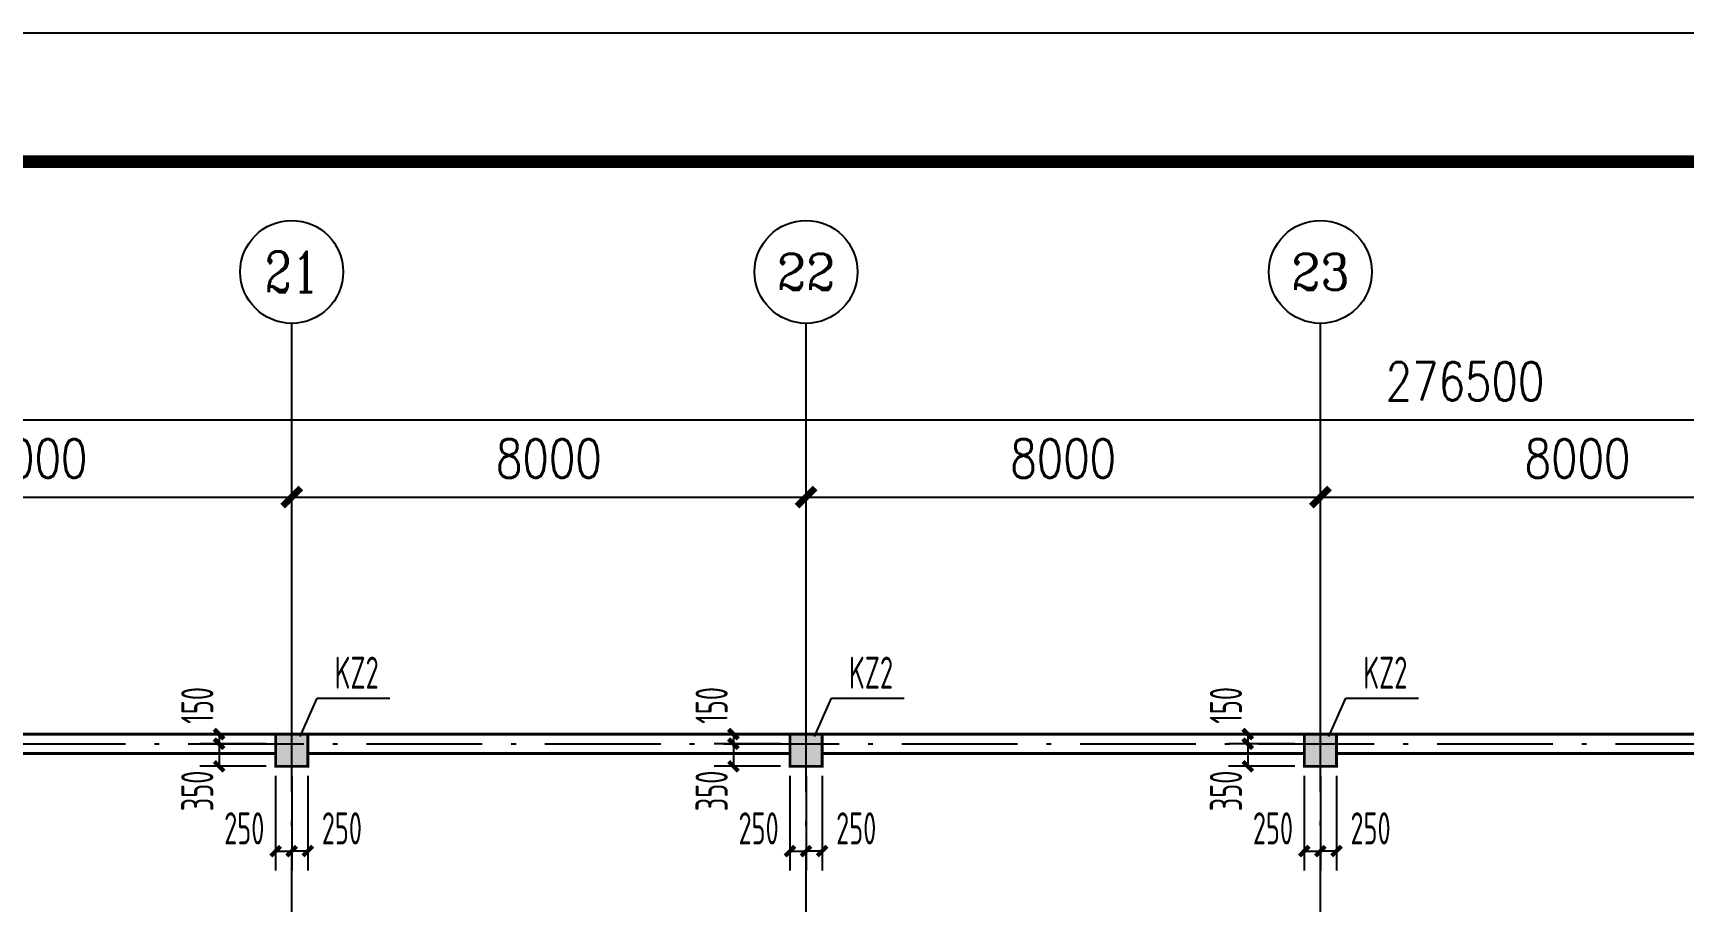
# Model space of a CAD drawing. Extents: x 2468086 to 6957054, y -3413633 to -667223.
# Drawn here: x 5045747 to 5071426, y -1105227 to -1091717 of the extents above; entities that cross this region are included whole.
import ezdxf
from ezdxf.enums import TextEntityAlignment as Align

# ---------------------------------------------------------------- set-up
doc = ezdxf.new("R2010")
doc.units = 0
doc.header["$LTSCALE"] = 100
doc.header["$MEASUREMENT"] = 0
doc.linetypes.add('2', pattern=[18.5, 12, -3, 0.5, -3])
doc.layers.get('0').update_dxf_attribs({"linetype": 'CONTINUOUS'})
doc.layers.get('DEFPOINTS').update_dxf_attribs({"linetype": 'CONTINUOUS'})
for name, color, linetype in [('AXIS', 3, 'CONTINUOUS'), ('AXIS_TEXT', 7, 'CONTINUOUS'), ('PUB_TITLE', 4, 'CONTINUOUS'), ('墙__实线', 3, 'CONTINUOUS'), ('柱', 2, 'CONTINUOUS'), ('柱填充', 43, 'CONTINUOUS'), ('柱编号', 211, 'CONTINUOUS'), ('轴线__尺寸数字', 7, 'CONTINUOUS'), ('轴线__点划线', 252, '2'), ('通风井定位', 145, 'CONTINUOUS')]:
    doc.layers.add(name, color=color, linetype=linetype)
doc.styles.add('_TCH_AXIS', font='COMPLEX', dxfattribs={"bigfont": 'GBCBIG'})
doc.styles.add('COMPLEX', font='COMPLEX')
doc.styles.add('DIM_FONT', font='SIMPLEX.shx', dxfattribs={"width": 0.8})
doc.styles.add('GB', font='gbxwxt.shx', dxfattribs={"width": 0.7, "height": 500, "bigfont": 'gbhzfs.shx'})
doc.dimstyles.new('DIMN200', dxfattribs={"dimscale": 2, "dimtxt": 300, "dimasz": 100, "dimexe": 250, "dimexo": 300, "dimgap": 150, "dimtad": 1, "dimdec": 0, "dimzin": 0, "dimdsep": 46, "dimtxsty": 'DIM_FONT', "dimblk": 'ARCHTICK', "dimcen": 0.09, "dimclrt": 7, "dimazin": 2, "dimtfac": 1, "dimtdec": 0, "dimtix": 1, "dimtmove": 2, "dimatfit": 3, "dimldrblk": 'ARCHTICK', "dimfxl": 1, "dimtolj": 1, "dimtzin": 0, "dimarcsym": 0})
doc.dimstyles.new('LYSDIM1', dxfattribs={"dimtxt": 375, "dimasz": 1.5, "dimexe": 300, "dimexo": 150, "dimgap": 90, "dimtad": 1, "dimdec": 0, "dimzin": 0, "dimdsep": 46, "dimtxsty": 'GB', "dimblk1": 'JT', "dimblk2": 'JT', "dimsah": 1, "dimcen": 0, "dimclrt": 7, "dimadec": 0, "dimazin": 0, "dimtfac": 1, "dimtdec": 0, "dimtix": 1, "dimtmove": 2, "dimatfit": 3, "dimldrblk": 'JT', "dimfxl": 1, "dimtolj": 1, "dimtzin": 0, "dimarcsym": 0})

# ---------------------------------------------------------------- blocks, each defined once
blk = doc.blocks.new('_ARCHTICK')
at = {"color": 0, "const_width": 0.5}
blk.add_lwpolyline([(-0.71, -0.71), (0.71, 0.71)], dxfattribs=at)
blk = doc.blocks.new('*D2874')
at = {"layer": 'AXIS', "color": 0, "lineweight": -2, "transparency": 16777216}
for p, q in [((5041771, -1102082), (5041771, -1098432)), ((5049771, -1102082), (5049771, -1098432)), ((5041771, -1098932), (5049771, -1098932))]:
    blk.add_line(p, q, dxfattribs=at)
at = {"layer": 'DEFPOINTS', "color": 0, "transparency": 16777216}
for p in [(5049771, -1098932), (5041771, -1102682), (5049771, -1102682)]:
    blk.add_point(p, dxfattribs=at)
at = {"layer": 'AXIS', "color": 0, "lineweight": -2, "transparency": 16777216, "xscale": 200, "yscale": 200, "zscale": 200, "rotation": 180}
blk.add_blockref('_ARCHTICK', (5041771, -1098932), dxfattribs=at)
at = {"layer": 'AXIS', "color": 0, "lineweight": -2, "transparency": 16777216, "xscale": 200, "yscale": 200, "zscale": 200}
blk.add_blockref('_ARCHTICK', (5049771, -1098932), dxfattribs=at)
at = {"layer": 'AXIS', "color": 7, "transparency": 16777216, "insert": (5045771, -1098332), "char_height": 600, "attachment_point": 5, "style": 'DIM_FONT'}
blk.add_mtext('\\A1;8000', dxfattribs=at)
blk = doc.blocks.new('*D2875')
at = {"layer": 'AXIS', "color": 0, "lineweight": -2, "transparency": 16777216}
for p, q in [((5049771, -1102082), (5049771, -1098432)), ((5057771, -1102082), (5057771, -1098432)), ((5049771, -1098932), (5057771, -1098932))]:
    blk.add_line(p, q, dxfattribs=at)
at = {"layer": 'DEFPOINTS', "color": 0, "transparency": 16777216}
for p in [(5057771, -1098932), (5049771, -1102682), (5057771, -1102682)]:
    blk.add_point(p, dxfattribs=at)
at = {"layer": 'AXIS', "color": 0, "lineweight": -2, "transparency": 16777216, "xscale": 200, "yscale": 200, "zscale": 200, "rotation": 180}
blk.add_blockref('_ARCHTICK', (5049771, -1098932), dxfattribs=at)
at = {"layer": 'AXIS', "color": 0, "lineweight": -2, "transparency": 16777216, "xscale": 200, "yscale": 200, "zscale": 200}
blk.add_blockref('_ARCHTICK', (5057771, -1098932), dxfattribs=at)
at = {"layer": 'AXIS', "color": 7, "transparency": 16777216, "insert": (5053771, -1098332), "char_height": 600, "attachment_point": 5, "style": 'DIM_FONT'}
blk.add_mtext('\\A1;8000', dxfattribs=at)
blk = doc.blocks.new('*D2876')
at = {"layer": 'AXIS', "color": 0, "lineweight": -2, "transparency": 16777216}
for p, q in [((5057771, -1102082), (5057771, -1098432)), ((5065771, -1102082), (5065771, -1098432)), ((5057771, -1098932), (5065771, -1098932))]:
    blk.add_line(p, q, dxfattribs=at)
at = {"layer": 'DEFPOINTS', "color": 0, "transparency": 16777216}
for p in [(5065771, -1098932), (5057771, -1102682), (5065771, -1102682)]:
    blk.add_point(p, dxfattribs=at)
at = {"layer": 'AXIS', "color": 0, "lineweight": -2, "transparency": 16777216, "xscale": 200, "yscale": 200, "zscale": 200, "rotation": 180}
blk.add_blockref('_ARCHTICK', (5057771, -1098932), dxfattribs=at)
at = {"layer": 'AXIS', "color": 0, "lineweight": -2, "transparency": 16777216, "xscale": 200, "yscale": 200, "zscale": 200}
blk.add_blockref('_ARCHTICK', (5065771, -1098932), dxfattribs=at)
at = {"layer": 'AXIS', "color": 7, "transparency": 16777216, "insert": (5061771, -1098332), "char_height": 600, "attachment_point": 5, "style": 'DIM_FONT'}
blk.add_mtext('\\A1;8000', dxfattribs=at)
blk = doc.blocks.new('*D2877')
at = {"layer": 'AXIS', "color": 0, "lineweight": -2, "transparency": 16777216}
for p, q in [((5065771, -1102082), (5065771, -1098432)), ((5073771, -1102082), (5073771, -1098432)), ((5065771, -1098932), (5073771, -1098932))]:
    blk.add_line(p, q, dxfattribs=at)
at = {"layer": 'DEFPOINTS', "color": 0, "transparency": 16777216}
for p in [(5073771, -1098932), (5065771, -1102682), (5073771, -1102682)]:
    blk.add_point(p, dxfattribs=at)
at = {"layer": 'AXIS', "color": 0, "lineweight": -2, "transparency": 16777216, "xscale": 200, "yscale": 200, "zscale": 200, "rotation": 180}
blk.add_blockref('_ARCHTICK', (5065771, -1098932), dxfattribs=at)
at = {"layer": 'AXIS', "color": 0, "lineweight": -2, "transparency": 16777216, "xscale": 200, "yscale": 200, "zscale": 200}
blk.add_blockref('_ARCHTICK', (5073771, -1098932), dxfattribs=at)
at = {"layer": 'AXIS', "color": 7, "transparency": 16777216, "insert": (5069771, -1098332), "char_height": 600, "attachment_point": 5, "style": 'DIM_FONT'}
blk.add_mtext('\\A1;8000', dxfattribs=at)
blk = doc.blocks.new('*D2896')
at = {"layer": 'AXIS', "color": 0, "lineweight": -2, "transparency": 16777216}
for p, q in [((4929771, -1102082), (4929771, -1097232)), ((5206271, -1102082), (5206271, -1097232)), ((4929771, -1097732), (5206271, -1097732))]:
    blk.add_line(p, q, dxfattribs=at)
at = {"layer": 'DEFPOINTS', "color": 0, "transparency": 16777216}
for p in [(5206271, -1097732), (4929771, -1102682), (5206271, -1102682)]:
    blk.add_point(p, dxfattribs=at)
at = {"layer": 'AXIS', "color": 0, "lineweight": -2, "transparency": 16777216, "xscale": 200, "yscale": 200, "zscale": 200, "rotation": 180}
blk.add_blockref('_ARCHTICK', (4929771, -1097732), dxfattribs=at)
at = {"layer": 'AXIS', "color": 0, "lineweight": -2, "transparency": 16777216, "xscale": 200, "yscale": 200, "zscale": 200}
blk.add_blockref('_ARCHTICK', (5206271, -1097732), dxfattribs=at)
at = {"layer": 'AXIS', "color": 7, "transparency": 16777216, "insert": (5068021, -1097132), "char_height": 600, "attachment_point": 5, "style": 'DIM_FONT'}
blk.add_mtext('\\A1;276500', dxfattribs=at)
blk = doc.blocks.new('_AXISO')
blk.add_circle((0, 0), 0.5)
at = {"layer": 'AXIS_TEXT', "style": 'COMPLEX', "width": 1.041667}
blk.add_attdef('A', text='', height=0.56, dxfattribs=at).set_placement((-0.25, -0.28), (0.25, -0.28), align=Align.FIT)
blk = doc.blocks.new('JT')
at = {"layer": '轴线__尺寸数字', "const_width": 45}
blk.add_lwpolyline([(-50, -50), (50, 50)], dxfattribs=at)
blk.add_lwpolyline([(-50, -50), (50, 50)], dxfattribs=at)
blk = doc.blocks.new('*D2960')
at = {"layer": 'DEFPOINTS', "color": 0, "transparency": 16777216}
for p in [(5049521, -1102618), (5048642, -1102768), (5049521, -1102768)]:
    blk.add_point(p, dxfattribs=at)
at = {"layer": '通风井定位', "color": 0, "lineweight": -2, "transparency": 16777216}
for p, q in [((5049371, -1102618), (5048342, -1102618)), ((5048642, -1102616), (5048642, -1102615)), ((5048642, -1102618), (5048642, -1102768)), ((5049371, -1102768), (5048342, -1102768)), ((5048642, -1102769), (5048642, -1102771))]:
    blk.add_line(p, q, dxfattribs=at)
at = {"layer": '通风井定位', "color": 0, "lineweight": -2, "transparency": 16777216, "xscale": 1.5, "yscale": 1.5, "zscale": 1.5}
for p, rotation in [((5048642, -1102618), 270), ((5048642, -1102768), 90)]:
    blk.add_blockref('JT', p, dxfattribs=dict(at, rotation=rotation))
at = {"layer": '通风井定位', "color": 7, "transparency": 16777216, "insert": (5048302, -1102171), "char_height": 500, "attachment_point": 5, "rotation": 90, "style": 'GB'}
blk.add_mtext('\\A1;150', dxfattribs=at)
blk = doc.blocks.new('*D2961')
at = {"layer": 'DEFPOINTS', "color": 0, "transparency": 16777216}
for p in [(5049521, -1102768), (5048642, -1103118), (5049521, -1103118)]:
    blk.add_point(p, dxfattribs=at)
at = {"layer": '通风井定位', "color": 0, "lineweight": -2, "transparency": 16777216}
for p, q in [((5049371, -1102768), (5048342, -1102768)), ((5048642, -1102769), (5048642, -1103116)), ((5049371, -1103118), (5048342, -1103118))]:
    blk.add_line(p, q, dxfattribs=at)
at = {"layer": '通风井定位', "color": 0, "lineweight": -2, "transparency": 16777216, "xscale": 1.5, "yscale": 1.5, "zscale": 1.5}
for p, rotation in [((5048642, -1102768), 90), ((5048642, -1103118), 270)]:
    blk.add_blockref('JT', p, dxfattribs=dict(at, rotation=rotation))
at = {"layer": '通风井定位', "color": 7, "transparency": 16777216, "insert": (5048302, -1103501), "char_height": 500, "attachment_point": 5, "rotation": 90, "style": 'GB'}
blk.add_mtext('\\A1;350', dxfattribs=at)
blk = doc.blocks.new('*D2962')
at = {"layer": 'DEFPOINTS', "color": 0, "transparency": 16777216}
for p in [(5049521, -1103118), (5049771, -1103118), (5049771, -1104436)]:
    blk.add_point(p, dxfattribs=at)
at = {"layer": '通风井定位', "color": 0, "lineweight": -2, "transparency": 16777216}
for p, q in [((5049521, -1103268), (5049521, -1104736)), ((5049771, -1103268), (5049771, -1104736)), ((5049522, -1104436), (5049769, -1104436))]:
    blk.add_line(p, q, dxfattribs=at)
at = {"layer": '通风井定位', "color": 0, "lineweight": -2, "transparency": 16777216, "xscale": 1.5, "yscale": 1.5, "zscale": 1.5, "rotation": 180}
blk.add_blockref('JT', (5049521, -1104436), dxfattribs=at)
at = {"layer": '通风井定位', "color": 0, "lineweight": -2, "transparency": 16777216, "xscale": 1.5, "yscale": 1.5, "zscale": 1.5}
blk.add_blockref('JT', (5049771, -1104436), dxfattribs=at)
at = {"layer": '通风井定位', "color": 7, "transparency": 16777216, "insert": (5049033, -1104083), "char_height": 500, "attachment_point": 5, "style": 'GB'}
blk.add_mtext('\\A1;250', dxfattribs=at)
blk = doc.blocks.new('*D2963')
at = {"layer": 'DEFPOINTS', "color": 0, "transparency": 16777216}
for p in [(5049771, -1103118), (5050021, -1103118), (5049771, -1104436)]:
    blk.add_point(p, dxfattribs=at)
at = {"layer": '通风井定位', "color": 0, "lineweight": -2, "transparency": 16777216}
for p, q in [((5049771, -1103268), (5049771, -1104736)), ((5050021, -1103268), (5050021, -1104736)), ((5050019, -1104436), (5049772, -1104436))]:
    blk.add_line(p, q, dxfattribs=at)
at = {"layer": '通风井定位', "color": 0, "lineweight": -2, "transparency": 16777216, "xscale": 1.5, "yscale": 1.5, "zscale": 1.5, "rotation": 180}
blk.add_blockref('JT', (5049771, -1104436), dxfattribs=at)
at = {"layer": '通风井定位', "color": 0, "lineweight": -2, "transparency": 16777216, "xscale": 1.5, "yscale": 1.5, "zscale": 1.5}
blk.add_blockref('JT', (5050021, -1104436), dxfattribs=at)
at = {"layer": '通风井定位', "color": 7, "transparency": 16777216, "insert": (5050551, -1104083), "char_height": 500, "attachment_point": 5, "style": 'GB'}
blk.add_mtext('\\A1;250', dxfattribs=at)
blk = doc.blocks.new('*D2964')
at = {"layer": 'DEFPOINTS', "color": 0, "transparency": 16777216}
for p in [(5057521, -1102618), (5056642, -1102768), (5057521, -1102768)]:
    blk.add_point(p, dxfattribs=at)
at = {"layer": '通风井定位', "color": 0, "lineweight": -2, "transparency": 16777216}
for p, q in [((5057371, -1102618), (5056342, -1102618)), ((5056642, -1102616), (5056642, -1102615)), ((5056642, -1102618), (5056642, -1102768)), ((5057371, -1102768), (5056342, -1102768)), ((5056642, -1102769), (5056642, -1102771))]:
    blk.add_line(p, q, dxfattribs=at)
at = {"layer": '通风井定位', "color": 0, "lineweight": -2, "transparency": 16777216, "xscale": 1.5, "yscale": 1.5, "zscale": 1.5}
for p, rotation in [((5056642, -1102618), 270), ((5056642, -1102768), 90)]:
    blk.add_blockref('JT', p, dxfattribs=dict(at, rotation=rotation))
at = {"layer": '通风井定位', "color": 7, "transparency": 16777216, "insert": (5056302, -1102171), "char_height": 500, "attachment_point": 5, "rotation": 90, "style": 'GB'}
blk.add_mtext('\\A1;150', dxfattribs=at)
blk = doc.blocks.new('*D2965')
at = {"layer": 'DEFPOINTS', "color": 0, "transparency": 16777216}
for p in [(5057521, -1102768), (5056642, -1103118), (5057521, -1103118)]:
    blk.add_point(p, dxfattribs=at)
at = {"layer": '通风井定位', "color": 0, "lineweight": -2, "transparency": 16777216}
for p, q in [((5057371, -1102768), (5056342, -1102768)), ((5056642, -1102769), (5056642, -1103116)), ((5057371, -1103118), (5056342, -1103118))]:
    blk.add_line(p, q, dxfattribs=at)
at = {"layer": '通风井定位', "color": 0, "lineweight": -2, "transparency": 16777216, "xscale": 1.5, "yscale": 1.5, "zscale": 1.5}
for p, rotation in [((5056642, -1102768), 90), ((5056642, -1103118), 270)]:
    blk.add_blockref('JT', p, dxfattribs=dict(at, rotation=rotation))
at = {"layer": '通风井定位', "color": 7, "transparency": 16777216, "insert": (5056302, -1103501), "char_height": 500, "attachment_point": 5, "rotation": 90, "style": 'GB'}
blk.add_mtext('\\A1;350', dxfattribs=at)
blk = doc.blocks.new('*D2966')
at = {"layer": 'DEFPOINTS', "color": 0, "transparency": 16777216}
for p in [(5057521, -1103118), (5057771, -1103118), (5057771, -1104436)]:
    blk.add_point(p, dxfattribs=at)
at = {"layer": '通风井定位', "color": 0, "lineweight": -2, "transparency": 16777216}
for p, q in [((5057521, -1103268), (5057521, -1104736)), ((5057771, -1103268), (5057771, -1104736)), ((5057522, -1104436), (5057769, -1104436))]:
    blk.add_line(p, q, dxfattribs=at)
at = {"layer": '通风井定位', "color": 0, "lineweight": -2, "transparency": 16777216, "xscale": 1.5, "yscale": 1.5, "zscale": 1.5, "rotation": 180}
blk.add_blockref('JT', (5057521, -1104436), dxfattribs=at)
at = {"layer": '通风井定位', "color": 0, "lineweight": -2, "transparency": 16777216, "xscale": 1.5, "yscale": 1.5, "zscale": 1.5}
blk.add_blockref('JT', (5057771, -1104436), dxfattribs=at)
at = {"layer": '通风井定位', "color": 7, "transparency": 16777216, "insert": (5057033, -1104083), "char_height": 500, "attachment_point": 5, "style": 'GB'}
blk.add_mtext('\\A1;250', dxfattribs=at)
blk = doc.blocks.new('*D2967')
at = {"layer": 'DEFPOINTS', "color": 0, "transparency": 16777216}
for p in [(5057771, -1103118), (5058021, -1103118), (5057771, -1104436)]:
    blk.add_point(p, dxfattribs=at)
at = {"layer": '通风井定位', "color": 0, "lineweight": -2, "transparency": 16777216}
for p, q in [((5057771, -1103268), (5057771, -1104736)), ((5058021, -1103268), (5058021, -1104736)), ((5058019, -1104436), (5057772, -1104436))]:
    blk.add_line(p, q, dxfattribs=at)
at = {"layer": '通风井定位', "color": 0, "lineweight": -2, "transparency": 16777216, "xscale": 1.5, "yscale": 1.5, "zscale": 1.5, "rotation": 180}
blk.add_blockref('JT', (5057771, -1104436), dxfattribs=at)
at = {"layer": '通风井定位', "color": 0, "lineweight": -2, "transparency": 16777216, "xscale": 1.5, "yscale": 1.5, "zscale": 1.5}
blk.add_blockref('JT', (5058021, -1104436), dxfattribs=at)
at = {"layer": '通风井定位', "color": 7, "transparency": 16777216, "insert": (5058551, -1104083), "char_height": 500, "attachment_point": 5, "style": 'GB'}
blk.add_mtext('\\A1;250', dxfattribs=at)
blk = doc.blocks.new('*D2968')
at = {"layer": 'DEFPOINTS', "color": 0, "transparency": 16777216}
for p in [(5065521, -1102618), (5064642, -1102768), (5065521, -1102768)]:
    blk.add_point(p, dxfattribs=at)
at = {"layer": '通风井定位', "color": 0, "lineweight": -2, "transparency": 16777216}
for p, q in [((5065371, -1102618), (5064342, -1102618)), ((5064642, -1102616), (5064642, -1102615)), ((5064642, -1102618), (5064642, -1102768)), ((5065371, -1102768), (5064342, -1102768)), ((5064642, -1102769), (5064642, -1102771))]:
    blk.add_line(p, q, dxfattribs=at)
at = {"layer": '通风井定位', "color": 0, "lineweight": -2, "transparency": 16777216, "xscale": 1.5, "yscale": 1.5, "zscale": 1.5}
for p, rotation in [((5064642, -1102618), 270), ((5064642, -1102768), 90)]:
    blk.add_blockref('JT', p, dxfattribs=dict(at, rotation=rotation))
at = {"layer": '通风井定位', "color": 7, "transparency": 16777216, "insert": (5064302, -1102171), "char_height": 500, "attachment_point": 5, "rotation": 90, "style": 'GB'}
blk.add_mtext('\\A1;150', dxfattribs=at)
blk = doc.blocks.new('*D2969')
at = {"layer": 'DEFPOINTS', "color": 0, "transparency": 16777216}
for p in [(5065521, -1102768), (5064642, -1103118), (5065521, -1103118)]:
    blk.add_point(p, dxfattribs=at)
at = {"layer": '通风井定位', "color": 0, "lineweight": -2, "transparency": 16777216}
for p, q in [((5065371, -1102768), (5064342, -1102768)), ((5064642, -1102769), (5064642, -1103116)), ((5065371, -1103118), (5064342, -1103118))]:
    blk.add_line(p, q, dxfattribs=at)
at = {"layer": '通风井定位', "color": 0, "lineweight": -2, "transparency": 16777216, "xscale": 1.5, "yscale": 1.5, "zscale": 1.5}
for p, rotation in [((5064642, -1102768), 90), ((5064642, -1103118), 270)]:
    blk.add_blockref('JT', p, dxfattribs=dict(at, rotation=rotation))
at = {"layer": '通风井定位', "color": 7, "transparency": 16777216, "insert": (5064302, -1103501), "char_height": 500, "attachment_point": 5, "rotation": 90, "style": 'GB'}
blk.add_mtext('\\A1;350', dxfattribs=at)
blk = doc.blocks.new('*D2970')
at = {"layer": 'DEFPOINTS', "color": 0, "transparency": 16777216}
for p in [(5065521, -1103118), (5065771, -1103118), (5065771, -1104436)]:
    blk.add_point(p, dxfattribs=at)
at = {"layer": '通风井定位', "color": 0, "lineweight": -2, "transparency": 16777216}
for p, q in [((5065521, -1103268), (5065521, -1104736)), ((5065771, -1103268), (5065771, -1104736)), ((5065522, -1104436), (5065769, -1104436))]:
    blk.add_line(p, q, dxfattribs=at)
at = {"layer": '通风井定位', "color": 0, "lineweight": -2, "transparency": 16777216, "xscale": 1.5, "yscale": 1.5, "zscale": 1.5, "rotation": 180}
blk.add_blockref('JT', (5065521, -1104436), dxfattribs=at)
at = {"layer": '通风井定位', "color": 0, "lineweight": -2, "transparency": 16777216, "xscale": 1.5, "yscale": 1.5, "zscale": 1.5}
blk.add_blockref('JT', (5065771, -1104436), dxfattribs=at)
at = {"layer": '通风井定位', "color": 7, "transparency": 16777216, "insert": (5065033, -1104083), "char_height": 500, "attachment_point": 5, "style": 'GB'}
blk.add_mtext('\\A1;250', dxfattribs=at)
blk = doc.blocks.new('*D2971')
at = {"layer": 'DEFPOINTS', "color": 0, "transparency": 16777216}
for p in [(5065771, -1103118), (5066021, -1103118), (5065771, -1104436)]:
    blk.add_point(p, dxfattribs=at)
at = {"layer": '通风井定位', "color": 0, "lineweight": -2, "transparency": 16777216}
for p, q in [((5065771, -1103268), (5065771, -1104736)), ((5066021, -1103268), (5066021, -1104736)), ((5066019, -1104436), (5065772, -1104436))]:
    blk.add_line(p, q, dxfattribs=at)
at = {"layer": '通风井定位', "color": 0, "lineweight": -2, "transparency": 16777216, "xscale": 1.5, "yscale": 1.5, "zscale": 1.5, "rotation": 180}
blk.add_blockref('JT', (5065771, -1104436), dxfattribs=at)
at = {"layer": '通风井定位', "color": 0, "lineweight": -2, "transparency": 16777216, "xscale": 1.5, "yscale": 1.5, "zscale": 1.5}
blk.add_blockref('JT', (5066021, -1104436), dxfattribs=at)
at = {"layer": '通风井定位', "color": 7, "transparency": 16777216, "insert": (5066551, -1104083), "char_height": 500, "attachment_point": 5, "style": 'GB'}
blk.add_mtext('\\A1;250', dxfattribs=at)
blk = doc.blocks.new('a00')
at = {"layer": 'PUB_TITLE'}
blk.add_lwpolyline([(2049330, 4204231), (2376330, 4204231), (2376330, 4372431), (2049330, 4372431)], close=True, dxfattribs=at)
at = {"layer": 'PUB_TITLE', "const_width": 200}
blk.add_lwpolyline([(2054330, 4206231), (2374330, 4206231), (2374330, 4370431), (2054330, 4370431)], close=True, dxfattribs=at)

msp = doc.modelspace()

# ---------------------------------------------------------------- hatches: boundary and pattern name
at = {"layer": '柱填充'}
for points in [[(5049520.8, -1102617.8), (5049520.8, -1103117.8), (5050020.8, -1103117.8), (5050020.8, -1102617.8)], [(5057520.8, -1102617.8), (5057520.8, -1103117.8), (5058020.8, -1103117.8), (5058020.8, -1102617.8)], [(5065520.8, -1102617.8), (5065520.8, -1103117.8), (5066020.8, -1103117.8), (5066020.8, -1102617.8)]]:
    msp.add_hatch(color=256, dxfattribs=at).paths.add_polyline_path(points)

# ---------------------------------------------------------------- linework, layer by layer
at = {"layer": 'AXIS'}
for p, q in [((5049770.8, -1102420.6), (5049770.8, -1096231.2)), ((5057770.8, -1102420.6), (5057770.8, -1096231.2)), ((5065770.8, -1102420.6), (5065770.8, -1096231.2))]:
    msp.add_line(p, q, dxfattribs=at)
at = {"layer": '墙__实线', "color": 94, "const_width": 45}
for points in [[(5042020.8, -1102617.8), (5049520.8, -1102617.8)], [(5050020.8, -1102617.8), (5057520.8, -1102617.8)], [(5058020.8, -1102617.8), (5065520.8, -1102617.8)], [(5066020.8, -1102617.8), (5073520.8, -1102617.8)], [(5042020.8, -1102917.8), (5049520.8, -1102917.8)], [(5050020.8, -1102917.8), (5057520.8, -1102917.8)], [(5058020.8, -1102917.8), (5065520.8, -1102917.8)], [(5066020.8, -1102917.8), (5073520.8, -1102917.8)]]:
    msp.add_lwpolyline(points, dxfattribs=at)
at = {"layer": '柱', "const_width": 45}
for points in [[(5049520.8, -1102617.8), (5049520.8, -1103117.8), (5050020.8, -1103117.8), (5050020.8, -1102617.8), (5049520.8, -1102617.8)], [(5057520.8, -1102617.8), (5057520.8, -1103117.8), (5058020.8, -1103117.8), (5058020.8, -1102617.8), (5057520.8, -1102617.8)], [(5065520.8, -1102617.8), (5065520.8, -1103117.8), (5066020.8, -1103117.8), (5066020.8, -1102617.8), (5065520.8, -1102617.8)]]:
    msp.add_lwpolyline(points, dxfattribs=at)
at = {"layer": '柱编号'}
for p, q in [((5049901.1, -1102652.5), (5050165.2, -1102056.3)), ((5050165.2, -1102056.3), (5051297.4, -1102056.3)), ((5057901.1, -1102652.5), (5058165.2, -1102056.3)), ((5058165.2, -1102056.3), (5059297.4, -1102056.3)), ((5065901.1, -1102652.5), (5066165.2, -1102056.3)), ((5066165.2, -1102056.3), (5067297.4, -1102056.3))]:
    msp.add_line(p, q, dxfattribs=at)
at = {"layer": '轴线__点划线', "ltscale": 1.5}
for p, q in [((5049770.8, -1131267.8), (5049770.8, -1100139.4)), ((5057770.8, -1131267.8), (5057770.8, -1100139.4)), ((5065770.8, -1131267.8), (5065770.8, -1100139.4)), ((4923285.1, -1102767.8), (5209735.1, -1102767.8))]:
    msp.add_line(p, q, dxfattribs=at)

# ---------------------------------------------------------------- block references
at = {"layer": 'AXIS'}
ref = msp.add_blockref('_AXISO', (5049770.8, -1095431.2), dxfattribs=dict(at, xscale=1600, yscale=1600, zscale=1600))
ref.add_attrib('A', '21', dxfattribs={"layer": 'AXIS_TEXT', "ltscale": 500, "height": 631.5, "style": '_TCH_AXIS', "width": 0.965517}).set_placement((5049349.8, -1095746.9), (5050191.8, -1095746.9), align=Align.FIT)
ref = msp.add_blockref('_AXISO', (5057770.8, -1095431.2), dxfattribs=dict(at, xscale=1600, yscale=1600, zscale=1600))
ref.add_attrib('A', '22', dxfattribs={"layer": 'AXIS_TEXT', "ltscale": 500, "height": 559.82, "style": '_TCH_AXIS'}).set_placement((5057317.6, -1095711.1), (5058224, -1095711.1), align=Align.FIT)
ref = msp.add_blockref('_AXISO', (5065770.8, -1095431.2), dxfattribs=dict(at, xscale=1600, yscale=1600, zscale=1600))
ref.add_attrib('A', '23', dxfattribs={"layer": 'AXIS_TEXT', "ltscale": 500, "height": 559.82, "style": '_TCH_AXIS'}).set_placement((5065317.6, -1095711.1), (5066224, -1095711.1), align=Align.FIT)
at = {"layer": '墙__实线'}
msp.add_blockref('a00', (2867020.5, -5464147.8), dxfattribs=at)

# ---------------------------------------------------------------- texts
at = {"layer": '柱编号', "style": 'GB', "width": 0.7}
for p in [(5050438.4, -1101913), (5058438.4, -1101913), (5066438.4, -1101913)]:
    msp.add_text('KZ2', height=500, dxfattribs=at).set_placement(p)

# ---------------------------------------------------------------- dimensions: what is measured, and where the dimension line sits
at = {"layer": 'AXIS'}
for p1, p2, distance, picture, middle in [((4929770.8, -1102682), (5206270.8, -1102682), 4950, '*D2896', (5068020.8, -1097132)), ((5041770.8, -1102682), (5049770.8, -1102682), 3750, '*D2874', (5045770.8, -1098332)), ((5049770.8, -1102682), (5057770.8, -1102682), 3750, '*D2875', (5053770.8, -1098332)), ((5057770.8, -1102682), (5065770.8, -1102682), 3750, '*D2876', (5061770.8, -1098332)), ((5065770.8, -1102682), (5073770.8, -1102682), 3750, '*D2877', (5069770.8, -1098332))]:
    dim = msp.add_aligned_dim(p1=p1, p2=p2, distance=distance, dimstyle='DIMN200', dxfattribs=at)
    dim.commit()
    dim.dimension.update_dxf_attribs({"geometry": picture, "text_midpoint": middle})
at = {"layer": '通风井定位'}
for base, p1, p2, picture, middle in [((5048641.7, -1102767.8), (5049520.8, -1102617.8), (5049520.8, -1102767.8), '*D2960', (5048301.6, -1102170.6)), ((5056641.7, -1102767.8), (5057520.8, -1102617.8), (5057520.8, -1102767.8), '*D2964', (5056301.6, -1102170.6)), ((5064641.7, -1102767.8), (5065520.8, -1102617.8), (5065520.8, -1102767.8), '*D2968', (5064301.6, -1102170.6)), ((5048641.7, -1103117.8), (5049520.8, -1102767.8), (5049520.8, -1103117.8), '*D2961', (5048301.6, -1103501.3)), ((5056641.7, -1103117.8), (5057520.8, -1102767.8), (5057520.8, -1103117.8), '*D2965', (5056301.6, -1103501.3)), ((5064641.7, -1103117.8), (5065520.8, -1102767.8), (5065520.8, -1103117.8), '*D2969', (5064301.6, -1103501.3))]:
    dim = msp.add_linear_dim(base=base, p1=p1, p2=p2, angle=90, dimstyle='LYSDIM1', override={"dimtxt": 500}, dxfattribs=at)
    dim.commit()
    dim.dimension.update_dxf_attribs({"geometry": picture, "text_midpoint": middle, "dimtype": 128})
for base, p1, p2, picture, middle in [((5049770.8, -1104435.8), (5049520.8, -1103117.8), (5049770.8, -1103117.8), '*D2962', (5049033.2, -1104082.6)), ((5049770.8, -1104435.8), (5050020.8, -1103117.8), (5049770.8, -1103117.8), '*D2963', (5050551.2, -1104082.6)), ((5057770.8, -1104435.8), (5057520.8, -1103117.8), (5057770.8, -1103117.8), '*D2966', (5057033.2, -1104082.6)), ((5057770.8, -1104435.8), (5058020.8, -1103117.8), (5057770.8, -1103117.8), '*D2967', (5058551.2, -1104082.6)), ((5065770.8, -1104435.8), (5065520.8, -1103117.8), (5065770.8, -1103117.8), '*D2970', (5065033.2, -1104082.6)), ((5065770.8, -1104435.8), (5066020.8, -1103117.8), (5065770.8, -1103117.8), '*D2971', (5066551.2, -1104082.6))]:
    dim = msp.add_linear_dim(base=base, p1=p1, p2=p2, dimstyle='LYSDIM1', override={"dimtxt": 500}, dxfattribs=at)
    dim.commit()
    dim.dimension.update_dxf_attribs({"geometry": picture, "text_midpoint": middle, "dimtype": 128})

doc.saveas('drawing.dxf')
